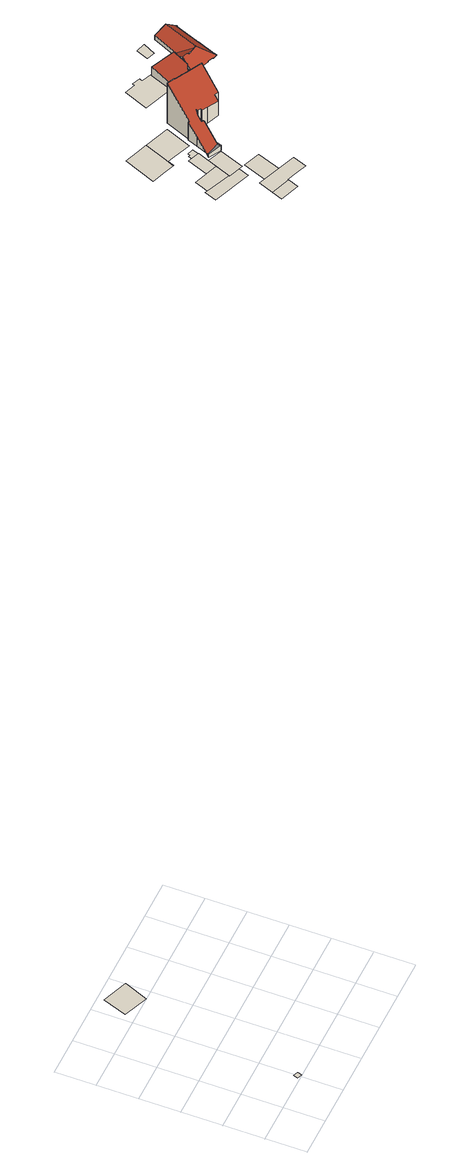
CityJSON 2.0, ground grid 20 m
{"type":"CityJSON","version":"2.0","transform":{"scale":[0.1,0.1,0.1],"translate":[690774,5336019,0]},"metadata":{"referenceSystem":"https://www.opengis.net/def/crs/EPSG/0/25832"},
"CityObjects":{
"building1":{"type":"Building","attributes":{"area_m2":55.53,"max_x":690797.88,"max_y":5336030,"min_x":690786.38,"min_y":5336021.5,"rf_extrusion_mode":"skip","rf_force_lod11":false,"rf_h_ground":574.69,"rf_h_pc_98p":0,"rf_h_roof_50p":0,"rf_h_roof_70p":0,"rf_h_roof_max":0,"rf_h_roof_min":0,"rf_is_glass_roof":false,"rf_nodata_frac":0.991,"rf_nodata_r":0,"rf_pc_select":"_HIGHEST_YET_INSUFFICIENT_COVERAGE","rf_pc_year":2026,"rf_pointcloud_unusable":true,"rf_pt_density":4,"rf_roof_planes":0,"rf_roof_type":"no points","rf_success":true,"rf_t_run":0,"source_file":"690_5336.gml"},"geometry":[{"type":"MultiSurface","lod":"0","boundaries":[[[0,1,2,3]]]}]},
"building2":{"type":"Building","attributes":{"area_m2":118.25,"max_x":690795.81,"max_y":5336057,"min_x":690774.81,"min_y":5336044,"rf_extrusion_mode":"skip","rf_force_lod11":false,"rf_h_ground":574.17,"rf_h_pc_98p":0,"rf_h_roof_50p":0,"rf_h_roof_70p":0,"rf_h_roof_max":0,"rf_h_roof_min":0,"rf_is_glass_roof":false,"rf_nodata_frac":0.998,"rf_nodata_r":0,"rf_pc_select":"_HIGHEST_YET_INSUFFICIENT_COVERAGE","rf_pc_year":2026,"rf_pointcloud_unusable":true,"rf_pt_density":4,"rf_roof_planes":0,"rf_roof_type":"no points","rf_success":true,"rf_t_run":0,"source_file":"690_5336.gml"},"geometry":[{"type":"MultiSurface","lod":"0","boundaries":[[[4,5,6,7,8,9,10]]]}]},
"building3":{"type":"Building","attributes":{"area_m2":5.8,"max_x":690795.94,"max_y":5336022.5,"min_x":690792.81,"min_y":5336019,"rf_extrusion_mode":"skip","rf_force_lod11":false,"rf_h_pc_98p":0,"rf_is_glass_roof":false,"rf_nodata_frac":1,"rf_nodata_r":0,"rf_pc_select":"_HIGHEST_YET_INSUFFICIENT_COVERAGE","rf_pc_year":0,"rf_pointcloud_unusable":false,"rf_pt_density":0,"rf_roof_type":"unknown","rf_success":true,"rf_t_run":0,"source_file":"690_5336.gml"},"geometry":[{"type":"MultiSurface","lod":"0","boundaries":[[[11,12,13,14]]]}]},
"building4":{"type":"Building","attributes":{"area_m2":101.1,"max_x":690793.38,"max_y":5336063.5,"min_x":690778.38,"min_y":5336051.5,"rf_extrusion_mode":"skip","rf_force_lod11":false,"rf_h_ground":574.05,"rf_h_pc_98p":0,"rf_h_roof_50p":0,"rf_h_roof_70p":0,"rf_h_roof_max":0,"rf_h_roof_min":0,"rf_is_glass_roof":false,"rf_nodata_frac":1,"rf_nodata_r":0,"rf_pc_select":"_HIGHEST_YET_INSUFFICIENT_COVERAGE","rf_pc_year":0,"rf_pointcloud_unusable":true,"rf_pt_density":0,"rf_roof_planes":0,"rf_roof_type":"no points","rf_success":true,"rf_t_run":0,"source_file":"690_5336.gml"},"geometry":[{"type":"MultiSurface","lod":"0","boundaries":[[[15,16,17,18,19]]]}]},
"building5":{"type":"Building","attributes":{"area_m2":160.46,"max_x":690811.12,"max_y":5336037.5,"min_x":690788.38,"min_y":5336023,"rf_extrusion_mode":"skip","rf_force_lod11":false,"rf_h_ground":574.69,"rf_h_pc_98p":0,"rf_h_roof_50p":0,"rf_h_roof_70p":0,"rf_h_roof_max":0,"rf_h_roof_min":0,"rf_is_glass_roof":false,"rf_nodata_frac":0.944,"rf_nodata_r":0,"rf_pc_select":"_HIGHEST_YET_INSUFFICIENT_COVERAGE","rf_pc_year":2026,"rf_pointcloud_unusable":true,"rf_pt_density":20.56,"rf_roof_planes":0,"rf_roof_type":"no planes","rf_success":true,"rf_t_run":0,"source_file":"690_5336.gml"},"geometry":[{"type":"MultiSurface","lod":"0","boundaries":[[[20,21,22,23,24,25,26]]]}]},
"building6":{"type":"Building","attributes":{"area_m2":212.73,"max_x":690792.81,"max_y":5336096.5,"min_x":690774.56,"min_y":5336076.5,"rf_extrusion_mode":"skip","rf_force_lod11":false,"rf_h_ground":573.85,"rf_h_pc_98p":0,"rf_h_roof_50p":0,"rf_h_roof_70p":0,"rf_h_roof_max":0,"rf_h_roof_min":0,"rf_is_glass_roof":false,"rf_nodata_frac":1,"rf_nodata_r":0,"rf_pc_select":"_HIGHEST_YET_INSUFFICIENT_COVERAGE","rf_pc_year":0,"rf_pointcloud_unusable":true,"rf_pt_density":0,"rf_roof_planes":0,"rf_roof_type":"no points","rf_success":true,"rf_t_run":0,"source_file":"690_5336.gml"},"geometry":[{"type":"MultiSurface","lod":"0","boundaries":[[[27,28,29,30,31,32,33,34]]]}]},
"building7":{"type":"Building","attributes":{"area_m2":65.28,"max_x":690797.19,"max_y":5336071,"min_x":690787.69,"min_y":5336059,"rf_extrusion_mode":"skip","rf_force_lod11":false,"rf_h_ground":574,"rf_h_pc_98p":0,"rf_h_roof_50p":0,"rf_h_roof_70p":0,"rf_h_roof_max":0,"rf_h_roof_min":0,"rf_is_glass_roof":false,"rf_nodata_frac":0.985,"rf_nodata_r":0,"rf_pc_select":"_HIGHEST_YET_INSUFFICIENT_COVERAGE","rf_pc_year":2026,"rf_pointcloud_unusable":true,"rf_pt_density":4,"rf_roof_planes":0,"rf_roof_type":"no points","rf_success":true,"rf_t_run":0,"source_file":"690_5336.gml"},"geometry":[{"type":"MultiSurface","lod":"0","boundaries":[[[35,17,36,37]]]}]},
"building8":{"type":"Building","attributes":{"area_m2":98.35,"max_x":690802.12,"max_y":5336063,"min_x":690790.44,"min_y":5336048.5,"rf_extrusion_mode":"skip","rf_force_lod11":false,"rf_h_ground":574.27,"rf_h_pc_98p":0,"rf_h_roof_50p":0,"rf_h_roof_70p":0,"rf_h_roof_max":0,"rf_h_roof_min":0,"rf_is_glass_roof":false,"rf_nodata_frac":0.949,"rf_nodata_r":0,"rf_pc_select":"_HIGHEST_YET_INSUFFICIENT_COVERAGE","rf_pc_year":2026,"rf_pointcloud_unusable":true,"rf_pt_density":4,"rf_roof_planes":0,"rf_roof_type":"no points","rf_success":true,"rf_t_run":0,"source_file":"690_5336.gml"},"geometry":[{"type":"MultiSurface","lod":"0","boundaries":[[[38,39,40,41]]]}]},
"building9":{"type":"Building","attributes":{"area_m2":113.41,"max_x":690807.62,"max_y":5336048,"min_x":690794.75,"min_y":5336033,"rf_extrusion_mode":"skip","rf_force_lod11":false,"rf_h_ground":573.65,"rf_h_pc_98p":0,"rf_h_roof_50p":0,"rf_h_roof_70p":0,"rf_h_roof_max":0,"rf_h_roof_min":0,"rf_is_glass_roof":false,"rf_nodata_frac":0.901,"rf_nodata_r":0,"rf_pc_select":"_HIGHEST_YET_INSUFFICIENT_COVERAGE","rf_pc_year":2026,"rf_pointcloud_unusable":true,"rf_pt_density":15.29,"rf_roof_planes":0,"rf_roof_type":"no planes","rf_success":true,"rf_t_run":0,"source_file":"690_5336.gml"},"geometry":[{"type":"MultiSurface","lod":"0","boundaries":[[[42,43,44,45]]]}]},
"building10":{"type":"Building","attributes":{"area_m2":12.14,"max_x":690798.31,"max_y":5336073,"min_x":690793.38,"min_y":5336069,"rf_extrusion_mode":"skip","rf_force_lod11":false,"rf_h_ground":573.85,"rf_h_pc_98p":0,"rf_h_roof_50p":0,"rf_h_roof_70p":0,"rf_h_roof_max":0,"rf_h_roof_min":0,"rf_is_glass_roof":false,"rf_nodata_frac":0.938,"rf_nodata_r":0,"rf_pc_select":"_HIGHEST_YET_INSUFFICIENT_COVERAGE","rf_pc_year":2026,"rf_pointcloud_unusable":true,"rf_pt_density":4,"rf_roof_planes":0,"rf_roof_type":"no points","rf_success":true,"rf_t_run":0,"source_file":"690_5336.gml"},"geometry":[{"type":"MultiSurface","lod":"0","boundaries":[[[46,47,48,49,50,51]]]}]},
"building11":{"type":"Building","attributes":{"area_m2":177.84,"max_x":690805,"max_y":5336092,"min_x":690786.44,"min_y":5336074.5,"rf_extrusion_mode":"skip","rf_force_lod11":false,"rf_h_ground":573.83,"rf_h_pc_98p":0,"rf_h_roof_50p":0,"rf_h_roof_70p":0,"rf_h_roof_max":0,"rf_h_roof_min":0,"rf_is_glass_roof":false,"rf_nodata_frac":0.986,"rf_nodata_r":0,"rf_pc_select":"_HIGHEST_YET_INSUFFICIENT_COVERAGE","rf_pc_year":2026,"rf_pointcloud_unusable":true,"rf_pt_density":4,"rf_roof_planes":0,"rf_roof_type":"no points","rf_success":true,"rf_t_run":0,"source_file":"690_5336.gml"},"geometry":[{"type":"MultiSurface","lod":"0","boundaries":[[[52,53,31,30,29,54,55,56]]]}]},
"building12":{"type":"Building","attributes":{"area_m2":359.8,"max_x":690824.88,"max_y":5336087.5,"min_x":690795,"min_y":5336060.5,"rf_extrusion_mode":"standard","rf_force_lod11":false,"rf_h_ground":578.07,"rf_h_pc_98p":0,"rf_h_roof_50p":578.07,"rf_h_roof_70p":578.17,"rf_h_roof_max":578.19,"rf_h_roof_min":577.97,"rf_is_glass_roof":false,"rf_nodata_frac":0.929,"rf_nodata_r":0,"rf_pc_select":"_HIGHEST_YET_INSUFFICIENT_COVERAGE","rf_pc_year":2026,"rf_pointcloud_unusable":false,"rf_pt_density":7.57,"rf_ridgelines":0,"rf_rmse_lod22":3.45,"rf_roof_planes":1,"rf_roof_type":"slanted","rf_success":true,"rf_t_run":3,"rf_volume_lod22":5032.86,"source_file":"690_5336.gml"},"children":["building12-1"]},
"building12-1":{"type":"BuildingPart","parents":["building12"],"geometry":[{"type":"MultiSurface","lod":"2.2","boundaries":[[[57,58,59,60,61,62,63,64,65,66,67,68,69,70,71,72,73,74,75,76,77,78,79,80,81]],[[82,65,64,83]],[[84,66,65,82]],[[85,73,72,86]],[[87,74,73,85]],[[88,70,69,89]],[[90,71,70,88]],[[86,72,71,90]],[[91,68,67,92]],[[92,67,66,84]],[[93,58,57,94]],[[89,69,68,91]],[[95,61,96]],[[60,97,96]],[[94,57,81,98]],[[83,64,63,99]],[[61,95,100,62]],[[99,63,101]],[[62,100,101]],[[97,60,59,102]],[[102,59,58,93]],[[98,81,80,103]],[[103,80,79,104]],[[104,79,78,105]],[[105,78,77,106]],[[107,75,74,87]],[[108,76,75,107]],[[106,77,76,108]],[[106,108,107,87,85,86,90,88,89,91,92,84,82,83,99,101,100,95,96,97,102,93,94,98,103,104,105]]],"semantics":{"surfaces":[{"type":"GroundSurface"},{"type":"WallSurface","on_footprint_edge":true},{"type":"RoofSurface","rf_azimuth":191.73,"rf_h_roof_50p":593.28,"rf_h_roof_70p":596.97,"rf_h_roof_max":604.22,"rf_h_roof_min":575.46,"rf_slope":47.36}],"values":[0,1,1,1,1,1,1,1,1,1,1,1,1,1,1,1,1,1,1,1,1,1,1,1,1,1,1,1,2]}}]},
"building13":{"type":"Building","attributes":{"area_m2":167.84,"max_x":690814.25,"max_y":5336116,"min_x":690797.38,"min_y":5336099.5,"rf_extrusion_mode":"skip","rf_force_lod11":false,"rf_h_pc_98p":0,"rf_is_glass_roof":false,"rf_nodata_frac":1,"rf_nodata_r":0,"rf_pc_select":"_HIGHEST_YET_INSUFFICIENT_COVERAGE","rf_pc_year":0,"rf_pointcloud_unusable":false,"rf_pt_density":0,"rf_roof_type":"unknown","rf_success":true,"rf_t_run":0,"source_file":"690_5336.gml"},"geometry":[{"type":"MultiSurface","lod":"0","boundaries":[[[109,110,111,112]]]}]},
"building14":{"type":"Building","attributes":{"area_m2":195.93,"max_x":690828.19,"max_y":5336111,"min_x":690809.56,"min_y":5336094,"rf_extrusion_mode":"skip","rf_force_lod11":false,"rf_h_ground":578.13,"rf_h_pc_98p":0,"rf_h_roof_50p":0,"rf_h_roof_70p":0,"rf_h_roof_max":0,"rf_h_roof_min":0,"rf_is_glass_roof":false,"rf_nodata_frac":0.973,"rf_nodata_r":0,"rf_pc_select":"_HIGHEST_YET_INSUFFICIENT_COVERAGE","rf_pc_year":2026,"rf_pointcloud_unusable":true,"rf_pt_density":4,"rf_roof_planes":0,"rf_roof_type":"no points","rf_success":true,"rf_t_run":0,"source_file":"690_5336.gml"},"geometry":[{"type":"MultiSurface","lod":"0","boundaries":[[[113,114,115,116,117,118,119,120]]]}]},
"building15":{"type":"Building","attributes":{"area_m2":160.98,"max_x":690840.81,"max_y":5336104.5,"min_x":690823.75,"min_y":5336088.5,"rf_extrusion_mode":"standard","rf_force_lod11":false,"rf_h_ground":577.89,"rf_h_pc_98p":0,"rf_h_roof_50p":581.79,"rf_h_roof_70p":582.21,"rf_h_roof_max":582.59,"rf_h_roof_min":581.47,"rf_is_glass_roof":false,"rf_nodata_frac":0.882,"rf_nodata_r":0,"rf_pc_select":"_HIGHEST_YET_INSUFFICIENT_COVERAGE","rf_pc_year":2026,"rf_pointcloud_unusable":false,"rf_pt_density":22.89,"rf_ridgelines":0,"rf_rmse_lod22":1.45,"rf_roof_planes":4,"rf_roof_type":"slanted","rf_success":true,"rf_t_run":5,"rf_volume_lod22":691.52,"source_file":"690_5336.gml"},"children":["building15-1"]},
"building15-1":{"type":"BuildingPart","parents":["building15"],"geometry":[{"type":"Solid","lod":"2.2","boundaries":[[[[121,122,123,124,125,126]],[[127,123,128,129,121,130]],[[131,125,124,132]],[[132,124,123,127]],[[133,126,125,131]],[[122,134,128,123]],[[130,121,126,133]],[[121,129,134,122]],[[130,133,131,132,127]],[[134,129,128]]]],"semantics":{"surfaces":[{"type":"GroundSurface"},{"type":"WallSurface","on_footprint_edge":false},{"type":"WallSurface","on_footprint_edge":true},{"type":"RoofSurface","rf_azimuth":177.55,"rf_h_roof_50p":582.4,"rf_h_roof_70p":582.81,"rf_h_roof_max":583.92,"rf_h_roof_min":581.04,"rf_slope":11.44},{"type":"RoofSurface","rf_azimuth":159.49,"rf_h_roof_50p":577.73,"rf_h_roof_70p":577.73,"rf_h_roof_max":581.31,"rf_h_roof_min":577.71,"rf_slope":0.856}],"values":[[0,1,2,2,2,2,2,2,3,4]]}}]},
"building16":{"type":"Building","attributes":{"area_m2":28.83,"max_x":690843.75,"max_y":5336116,"min_x":690836.75,"min_y":5336109,"rf_extrusion_mode":"skip","rf_force_lod11":false,"rf_h_ground":577.89,"rf_h_pc_98p":0,"rf_h_roof_50p":0,"rf_h_roof_70p":0,"rf_h_roof_max":0,"rf_h_roof_min":0,"rf_is_glass_roof":false,"rf_nodata_frac":0.939,"rf_nodata_r":0,"rf_pc_select":"_HIGHEST_YET_INSUFFICIENT_COVERAGE","rf_pc_year":2026,"rf_pointcloud_unusable":true,"rf_pt_density":4,"rf_roof_planes":0,"rf_roof_type":"no points","rf_success":true,"rf_t_run":0,"source_file":"690_5336.gml"},"geometry":[{"type":"MultiSurface","lod":"0","boundaries":[[[135,136,137,138,139,140]]]}]},
"building17":{"type":"Building","attributes":{"area_m2":337.88,"max_x":690859.69,"max_y":5336112,"min_x":690836.62,"min_y":5336083,"rf_extrusion_mode":"standard","rf_force_lod11":false,"rf_h_ground":577.89,"rf_h_pc_98p":0,"rf_h_roof_50p":581.53,"rf_h_roof_70p":582.33,"rf_h_roof_max":583.57,"rf_h_roof_min":578.23,"rf_h_roof_ridge":583.9,"rf_is_glass_roof":false,"rf_nodata_frac":0.00148,"rf_nodata_r":0,"rf_pc_select":"PREFERRED_AND_LATEST","rf_pc_year":2026,"rf_pointcloud_unusable":false,"rf_pt_density":1499.21,"rf_ridgelines":8,"rf_rmse_lod22":0.635,"rf_roof_planes":30,"rf_roof_type":"slanted","rf_success":true,"rf_t_run":172,"rf_volume_lod22":1136.52,"source_file":"690_5336.gml"},"children":["building17-1"]},
"building17-1":{"type":"BuildingPart","parents":["building17"],"geometry":[{"type":"MultiSurface","lod":"2.2","boundaries":[[[141,142,143,144,145,146,147,148,149,150,151,152,153,154,155,156,126,157,158,159,160,161,162,163,164,165,166]],[[167,153,152,168]],[[169,162,170]],[[162,169,171,163]],[[161,160,172]],[[172,160,159,173]],[[174,149,148]],[[149,174,150]],[[175,157,126,176]],[[177,158,157,175]],[[154,153,167]],[[178,156,155]],[[168,152,151]],[[179,147,146]],[[144,143,180]],[[180,143,142,181]],[[182,165,164,183]],[[163,171,184]],[[183,164,184]],[[173,159,158,177]],[[147,179,185]],[[186,145,187]],[[146,145,186]],[[176,126,156,178]],[[188,189,190,191]],[[192,193,189,188]],[[194,195,196]],[[191,190,196]],[[195,194,197]],[[193,192,198]],[[199,166,165,182]],[[200,141,166,199]],[[181,142,141,200]],[[197,194,196,190,177,175,176,178]],[[193,198,172,173,177,190,189]],[[192,187,145,144,180,181,200,199,182,183,184,171,169,170,161,172,198]],[[187,192,188,191,196,195,197,178,155,154,167,168,151,150,174,148,185,179,146,186]]],"semantics":{"surfaces":[{"type":"GroundSurface"},{"type":"WallSurface","on_footprint_edge":true},{"type":"WallSurface","on_footprint_edge":false},{"type":"RoofSurface","rf_azimuth":26.8,"rf_h_roof_50p":582.19,"rf_h_roof_70p":582.69,"rf_h_roof_max":583.9,"rf_h_roof_min":580.18,"rf_slope":29.36},{"type":"RoofSurface","rf_azimuth":291.08,"rf_h_roof_50p":582,"rf_h_roof_70p":582.61,"rf_h_roof_max":583.73,"rf_h_roof_min":580.16,"rf_slope":24.79},{"type":"RoofSurface","rf_azimuth":111.37,"rf_h_roof_50p":580.78,"rf_h_roof_70p":581.9,"rf_h_roof_max":583.73,"rf_h_roof_min":577.59,"rf_slope":42.14},{"type":"RoofSurface","rf_azimuth":200.74,"rf_h_roof_50p":580.59,"rf_h_roof_70p":581.73,"rf_h_roof_max":584.03,"rf_h_roof_min":578.02,"rf_slope":41.51}],"values":[0,1,1,1,1,1,1,1,1,1,1,1,1,1,1,1,1,1,1,1,1,2,1,1,2,2,2,2,2,2,1,1,1,3,4,5,6]}}]}
},
"vertices":[
[220,24,5747],[238,76,5747],[144,110,5747],[124,59,5747],
[8,324,5742],[199,251,5742],[218,301,5742],[164,323,5742],[165,325,5742],[44,376,5742],[31,382,5742],
[220,24,0],[196,33,0],[188,11,0],[211,2,0],
[44,376,5740],[165,325,5740],[194,400,5740],[72,445,5740],[55,405,5740],
[173,185,5747],[144,111,5747],[239,76,5747],[241,81,5747],[302,57,5747],[345,41,5747],[371,108,5747],
[6,619,5738],[78,592,5738],[124,575,5738],[143,619,5738],[188,730,5738],[183,732,5738],[163,740,5738],[71,775,5738],
[137,421,5740],[232,501,5740],[175,522,5740],
[235,294,5743],[281,415,5743],[210,442,5743],[164,323,5743],
[291,139,5736],[336,259,5736],[254,291,5736],[208,171,5736],
[194,515,5738],[232,501,5738],[243,532,5738],[215,542,5738],[211,531,5738],[201,534,5738],
[259,557,5738],[310,683,5738],[126,574,5738],[139,604,5738],[165,594,5738],
[315,543,5781],[306,519,5781],[316,515,5781],[318,511,5781],[281,415,5781],[210,443,5781],[236,512,5781],[253,559,5781],[259,557,5781],[310,683,5781],[352,667,5781],[352,666,5781],[395,649,5781],[396,650,5781],[401,647,5781],[423,638,5781],[509,605,5781],[471,509,5781],[449,517,5781],[440,496,5781],[376,522,5781],[344,535,5781],[347,541,5781],[330,548,5781],[327,553,5781],[259,557,5896],[253,559,5897],[310,683,6041],[509,605,6002],[423,638,6018],[471,509,5892],[396,650,6025],[395,649,6024],[401,647,6023],[352,666,6033],[352,667,6033],[306,519,5866],[315,543,5893],[281,415,5750],[291,442,5781],[318,511,5860],[327,553,5907],[236,512,5843],[210,443,5763],[216,458,5781],[316,515,5864],[330,548,5901],[347,541,5898],[344,535,5891],[376,522,5885],[449,517,5896],[440,496,5871],
[403,921,0],[279,969,0],[234,850,0],[355,803,0],
[542,862,5781],[494,880,5781],[501,896,5781],[461,912,5781],[457,900,5781],[403,921,5781],[355,803,5781],[497,748,5781],
[640,731,5779],[627,697,5779],[597,709,5779],[497,748,5779],[539,856,5779],[668,806,5779],[597,709,5809],[597,709,5777],[640,731,5777],[640,731,5813],[539,856,5839],[497,748,5818],[668,806,5828],[627,697,5777],
[666,899,5779],[698,958,5779],[651,971,5779],[628,915,5779],[627,913,5779],[658,902,5779],
[799,745,5779],[801,745,5779],[766,657,5779],[770,655,5779],[765,644,5779],[764,642,5779],[742,649,5779],[742,651,5779],[714,664,5779],[713,661,5779],[674,676,5779],[675,679,5779],[639,693,5779],[637,690,5779],[626,695,5779],[649,755,5779],[685,799,5779],[687,805,5779],[743,929,5779],[800,901,5779],[855,875,5779],[857,874,5779],[855,869,5779],[847,872,5779],[814,789,5779],[816,788,5779],[639,693,5782],[675,679,5782],[857,874,5777],[855,874,5779],[855,869,5777],[800,901,5835],[743,929,5805],[714,664,5781],[685,799,5805],[668,806,5806],[687,805,5802],[649,755,5837],[742,649,5777],[766,657,5782],[801,745,5782],[814,789,5786],[847,872,5785],[854,870,5779],[742,650,5779],[765,644,5781],[763,645,5781],[727,728,5839],[727,728,5832],[725,729,5831],[725,729,5838],[727,729,5839],[727,729,5832],[679,737,5838],[679,737,5831],[701,733,5834],[674,745,5836],[733,730,5834],[816,788,5784],[799,745,5784]
]}
